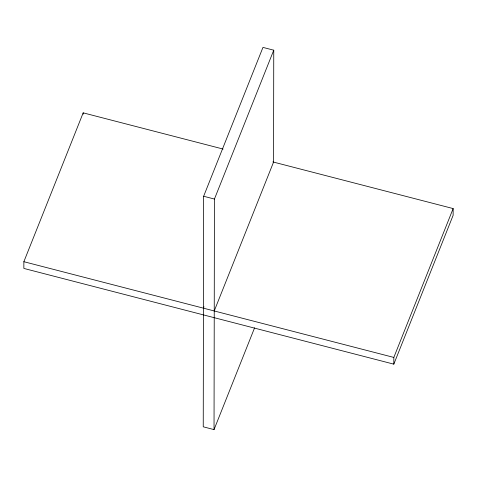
<?xml version="1.0" encoding="UTF-8"?>
<svg xmlns="http://www.w3.org/2000/svg" width="477" height="477" viewBox="0 0 477 477"><rect width="100%" height="100%" fill="white"/><g stroke="black" fill="none" stroke-linecap="round" stroke-linejoin="round"><path stroke-width="0.72" d="M223.093 149.051L83.183 112.846L23.862 261.706L23.85 268.426L393.817 364.154L453.138 215.294L453.15 208.574L272.856 161.924M83.183 114.194L83.183 112.846M273.559 162.496L273.756 50.192L262.964 47.396L203.643 196.256L203.244 426.808L214.036 429.604L254.593 327.824M214.036 429.604L214.435 199.046L273.756 50.192M393.817 364.154L393.829 357.428L453.15 208.574M203.452 308.172L204.001 306.789M214.239 310.962L273.559 162.108M203.643 196.256L214.435 199.046M23.862 261.706L393.829 357.428"/></g></svg>
